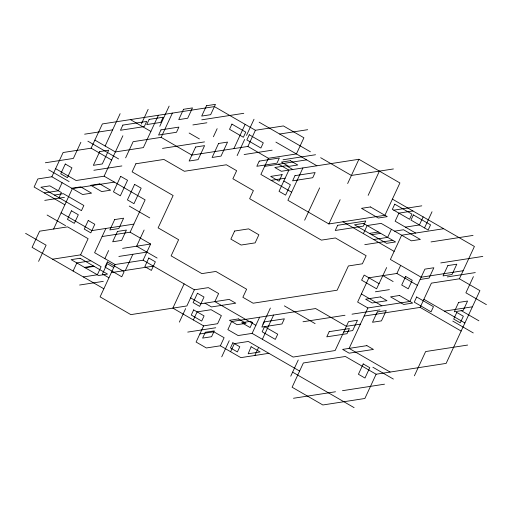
<?xml version="1.0" encoding="UTF-8"?>
<svg xmlns="http://www.w3.org/2000/svg" width="512" height="512" viewBox="0 0 512 512"><rect width="100%" height="100%" fill="white"/><g stroke="black" fill="none" stroke-linecap="round" stroke-linejoin="round"><path stroke-width="0.77" d="M64.858 204.774L34.112 187.021L37.862 178.931L51.866 176.768L63.117 152.518L91.123 148.186L111.622 160.019M62.112 182.688L58.362 190.771L44.358 192.934M80.87 142.266L73.37 158.432L45.363 162.765M59.008 197.696L61.408 192.531L49.843 185.856L40.896 187.238L81.453 210.65L83.846 205.485L63.379 193.67L54.432 195.053M38.598 261.363L46.099 245.19L25.6 233.357M53.606 229.024L72.365 188.602L114.368 182.106M91.123 148.186L102.381 123.93L214.4 106.605L255.398 130.272L283.405 125.939L303.904 137.779L296.403 153.946L268.397 158.278L247.898 146.445L191.885 155.104L161.133 137.35L133.133 141.683L125.626 157.856M105.126 146.016L120.134 113.683M55.616 168.685L76.115 180.518L104.122 176.186L122.88 135.77M73.101 271.034L76.851 262.944L90.854 260.781M52.602 259.194L80.602 254.861L88.109 238.694L67.61 226.861L39.603 231.194L32.096 247.36L103.853 288.787M141.318 124.038L148.141 109.35M105.862 228.442L94.605 252.698L115.104 264.531L143.11 260.198L194.362 289.792L208.365 287.622L218.618 293.542L214.861 301.626L255.866 325.299M158.387 115.264L143.379 147.603L115.379 151.936L94.874 140.102M159.763 126.31L169.139 106.099M104.858 258.618L108.608 250.528M161.133 137.35L172.39 113.101M115.104 264.531L100.096 296.87L130.848 314.624L186.861 305.958L194.362 289.792M102.112 236.531L130.112 232.198L145.12 199.859L104.122 176.186M125.357 270.451L132.864 254.285M144.115 230.029L136.614 246.202L157.114 258.035M143.11 260.198L150.618 244.032L130.112 232.198M213.389 136.774L217.146 128.691M233.894 148.608L245.146 124.358M237.139 155.61L244.646 139.443M246.522 135.398L254.022 119.232M184.115 283.872L172.858 308.128L203.61 325.882L217.613 323.712L221.363 315.629L211.11 309.709L197.107 311.878L193.357 319.962M247.898 146.445L255.398 130.272M179.354 322.125L185.638 308.582M268.397 158.278L260.89 174.445L291.642 192.198M203.61 325.882L196.102 342.048L206.355 347.968L220.358 345.798L240.858 357.632L268.864 353.306M220.358 345.798L224.109 337.715L213.856 331.795L199.859 333.965M302.899 167.949L287.891 200.282L328.89 223.955L384.902 215.29L399.91 182.957L358.906 159.283L281.37 171.277L274.816 167.494L286.234 165.728L292.787 169.51M221.728 356.845L229.235 340.672M230.605 351.718L234.362 343.635L248.358 341.466L299.616 371.059M360.378 324.141L346.374 326.304L315.629 308.55L231.61 321.549L227.859 329.632L238.112 335.552L252.115 333.382L259.616 317.216M304.64 220.205L319.648 187.866M262.867 324.218L270.368 308.045M254.861 355.469L258.611 347.386M262.362 339.302L273.619 315.046M328.89 223.955L340.147 199.706M347.654 183.539L358.906 159.283M368.154 195.373L379.411 171.117M290.739 376.179L298.24 360.013M363.398 233.626L367.149 225.542L381.152 223.379L411.398 240.838L420.346 239.456L403.546 229.754L394.598 231.142M391.398 229.293L387.648 237.376L373.645 239.546M420.102 279.469L429.05 278.086L433.85 267.75L424.896 269.133L409.888 301.472L367.885 307.968L349.126 348.39L390.125 372.064M379.136 283.718L364.154 275.066L361.613 280.154L376.595 288.8L386.643 267.546M367.885 307.968L357.632 302.054L368.89 277.798L396.896 273.466L400.646 265.382M423.155 216.877L419.405 224.96L405.402 227.13M424.531 227.923L432.032 211.75M376.122 374.227L364.87 398.483L322.861 404.979L292.109 387.226L303.366 362.97L345.37 356.474L376.122 374.227L446.138 363.398L479.904 290.643L459.398 278.803L431.398 283.136L420.141 307.392L364.134 316.051M414.381 375.814L425.632 351.558L467.642 345.062M459.398 278.803L474.406 246.47L392.403 199.123M473.402 276.64L465.901 292.806L486.4 304.64M84.627 134.182L112.627 129.85M201.766 119.814L243.776 113.312M192.89 124.934L206.893 122.771M162.509 148.397L204.512 141.901M279.654 134.029L307.654 129.696M93.869 170.272L121.875 165.939M244.141 154.528L272.147 150.195M71.731 188.237L80.678 186.854L91.565 193.139L82.611 194.522L51.866 176.768M283.046 159.763L315.526 154.739M44.749 200.378L64.41 197.338M264.646 166.362L306.65 159.866M271.142 180.365L285.146 178.202M393.408 168.954L351.405 175.45L320.653 157.696M133.869 224.115L91.859 230.611L61.107 212.858M122.611 248.365L150.618 244.032M393.779 210.17L421.786 205.837M118.861 256.448L146.861 252.115M412.909 210.957L398.906 213.126L395.155 221.21L415.654 233.043M84.531 267.379L93.478 265.997M85.165 267.744L94.112 266.362M83.347 276.947L97.35 274.784L101.107 266.701L80.602 254.861M111.354 272.614L153.363 266.118M369.408 233.402L378.362 232.013M371.693 234.714L380.64 233.331M79.597 285.03L103.277 281.37M443.654 228.717L401.651 235.213L390.394 259.462L421.146 277.216L463.155 270.72M364.768 244.672L392.774 240.339M431.027 241.92L473.037 235.424M440.774 262.925L482.784 256.429M447.277 276.928L475.277 272.595M375.386 291.802L389.389 289.632M187.731 332.09L215.738 327.757M302.995 321.76L345.005 315.258M352.006 314.176L380.013 309.843M444.39 311.142L472.397 306.81M343.744 331.974L352.698 330.586L357.491 320.256L348.544 321.638L335.123 350.554L293.114 357.056L252.115 333.382M293.485 398.266L335.488 391.77M342.49 390.688L384.499 384.186M259.149 122.189L310.4 151.782M275.898 142.112L316.902 165.779M278.643 164.198L288.896 170.112L279.046 191.334L285.6 195.117L290.394 184.781L283.846 180.998M189.139 133.018L199.392 138.938M342.893 221.792L394.144 251.379M130.381 119.597L150.886 131.437M396.896 273.466L417.395 285.306M461.126 310.554L478.899 320.813M382.893 275.635L393.139 281.549M423.891 299.302L464.896 322.976M452.768 321.101L473.267 332.934M420.141 307.392L461.139 331.059M361.382 293.965L381.888 305.805M87.872 141.184L118.624 158.938M129.242 206.067L149.747 217.907M48.614 169.766L69.114 181.6M284.371 305.882L315.123 323.635M372.877 367.226L393.376 379.066M204.947 303.162L211.494 306.944L235.75 303.194L229.197 299.411L200.864 303.795L190.611 297.875M47.104 215.021L65.562 225.677M113.754 267.45L107.2 263.667L102.406 274.003L108.954 277.786M292.614 372.141L354.112 407.648M251.117 346.758L248.173 353.798L260.109 351.949L251.117 346.758M65.286 164.019L60.742 173.811L67.398 177.651L71.942 167.859L65.286 164.019M71.443 210.797L67.462 219.379L74.336 223.347L78.317 214.758L71.443 210.797M99.731 151.571L93.35 165.325L102.304 163.942L108.685 150.189L99.731 151.571M122.867 125.094L120.467 130.259L144.288 126.579L146.682 121.408L122.867 125.094M88.25 220.493L84.262 229.075L90.816 232.858L94.797 224.275L88.25 220.493M120.666 176.333L113.472 191.84L120.346 195.802L127.539 180.301L120.666 176.333M149.158 119.405L146.758 124.57L160.762 122.4L163.162 117.235L149.158 119.405M135.878 163.77L132.128 171.853L173.126 195.526L158.118 227.866L178.618 239.699L171.117 255.866L201.869 273.619L215.872 271.456L246.618 289.21L242.867 297.293L253.12 303.213L337.133 290.214L348.39 265.965L362.387 263.795L366.144 255.712L335.392 237.958L321.389 240.128L249.638 198.701L253.389 190.618L232.89 178.778L236.64 170.694L226.387 164.774L184.384 171.277L163.878 159.437L135.878 163.77M114.669 219.578L109.869 229.914L118.822 228.531L123.616 218.195L114.669 219.578M134.618 184.39L127.424 199.891L133.971 203.674L141.165 188.173L134.618 184.39M160.992 129.869L158.592 135.04L176.493 132.269L178.886 127.104L160.992 129.869M117.466 231.443L112.672 241.779L121.619 240.397L126.413 230.061L117.466 231.443M107.366 261.914L104.966 267.078L121.766 276.781L124.166 271.616L107.366 261.914M183.539 109.286L178.746 119.622L187.693 118.24L192.486 107.904L183.539 109.286M206.49 105.734L201.696 116.07L210.643 114.688L215.443 104.352L206.49 105.734M195.635 147.021L189.133 161.03L198.086 159.648L204.589 145.638L195.635 147.021M148.8 258.042L144.819 266.63L151.373 270.413L155.354 261.824L148.8 258.042M218.592 143.475L212.09 157.485L221.037 156.096L227.539 142.086L218.592 143.475M231.923 124.115L229.523 129.286L243.373 137.28L245.766 132.115L231.923 124.115M249.261 134.765L246.867 139.93L260.89 148.026L263.29 142.861L249.261 134.765M197.446 293.248L193.114 302.592L199.661 306.374L204 297.03L197.446 293.248M259.226 161.12L256.832 166.285L276.96 163.168L279.354 158.003L259.226 161.12M193.67 309.888L191.27 315.059L201.683 321.069L204.083 315.904L193.67 309.888M234.63 231.034L230.874 239.117L241.126 245.037L255.13 242.874L258.88 234.79L248.634 228.87L234.63 231.034M205.331 332.269L202.624 338.106L211.571 336.717L214.285 330.886L205.331 332.269M282.112 174.624L279.046 181.229L270.675 176.397L282.112 174.624M295.002 175.667L292.602 180.838L312.73 177.722L315.13 172.557L295.002 175.667M232.864 342.771L230.47 347.936L237.395 351.936L239.795 346.771L232.864 342.771M252.486 322.47L250.131 327.552L241.709 322.688L250.509 321.331L252.486 322.47M264.243 321.914L261.843 327.078L281.971 323.968L284.371 318.803L264.243 321.914M264.563 326.624L262.163 331.789L275.322 339.386L277.722 334.214L264.563 326.624M337.645 225.312L335.245 230.477L363.341 226.131L365.741 220.966L337.645 225.312M329.19 331.667L326.79 336.838L347.002 333.709L349.402 328.544L329.19 331.667M394.752 204.179L392.352 209.344L409.542 219.27L411.942 214.099L394.752 204.179M413.363 214.918L410.963 220.09L428.154 230.016L430.554 224.845L413.363 214.918M377.299 311.93L372.506 322.259L381.453 320.877L386.253 310.541L377.299 311.93M363.219 363.923L358.419 374.259L364.973 378.042L369.773 367.706L363.219 363.923M405.677 276.474L401.709 285.024L408.262 288.806L412.23 280.262L405.677 276.474M416.666 296.979L414.266 302.15L431.066 311.846L433.466 306.682L416.666 296.979M447.853 265.581L443.053 275.917L452.006 274.534L456.8 264.198L447.853 265.581M458.618 302.432L454.285 311.77L463.232 310.387L467.565 301.05L458.618 302.432M456.787 312.435L453.709 319.066L460.262 322.848L463.341 316.218L456.787 312.435M99.738 183.904L90.784 185.293L101.67 191.578L110.618 190.189L99.738 183.904M290.368 160.71L281.414 162.099L288.813 166.368L297.766 164.986L290.368 160.71M370.451 206.95L361.504 208.333L378.304 218.035L387.251 216.646L370.451 206.95M80.083 258.266L71.136 259.648L98.56 275.482L107.507 274.093L80.083 258.266M363.45 223.405L354.496 224.794L386.598 243.322L395.552 241.939L363.45 223.405M380.429 296.902L365.632 299.187L372.179 302.97L386.982 300.685L380.429 296.902M238.419 318.925L229.466 320.307L237.088 324.704L246.035 323.322L238.419 318.925M399.507 295.475L390.56 296.864L403.712 304.454L412.666 303.072L399.507 295.475M366.88 345.645L342.624 349.395L349.178 353.178L373.434 349.427L366.88 345.645"/></g></svg>
